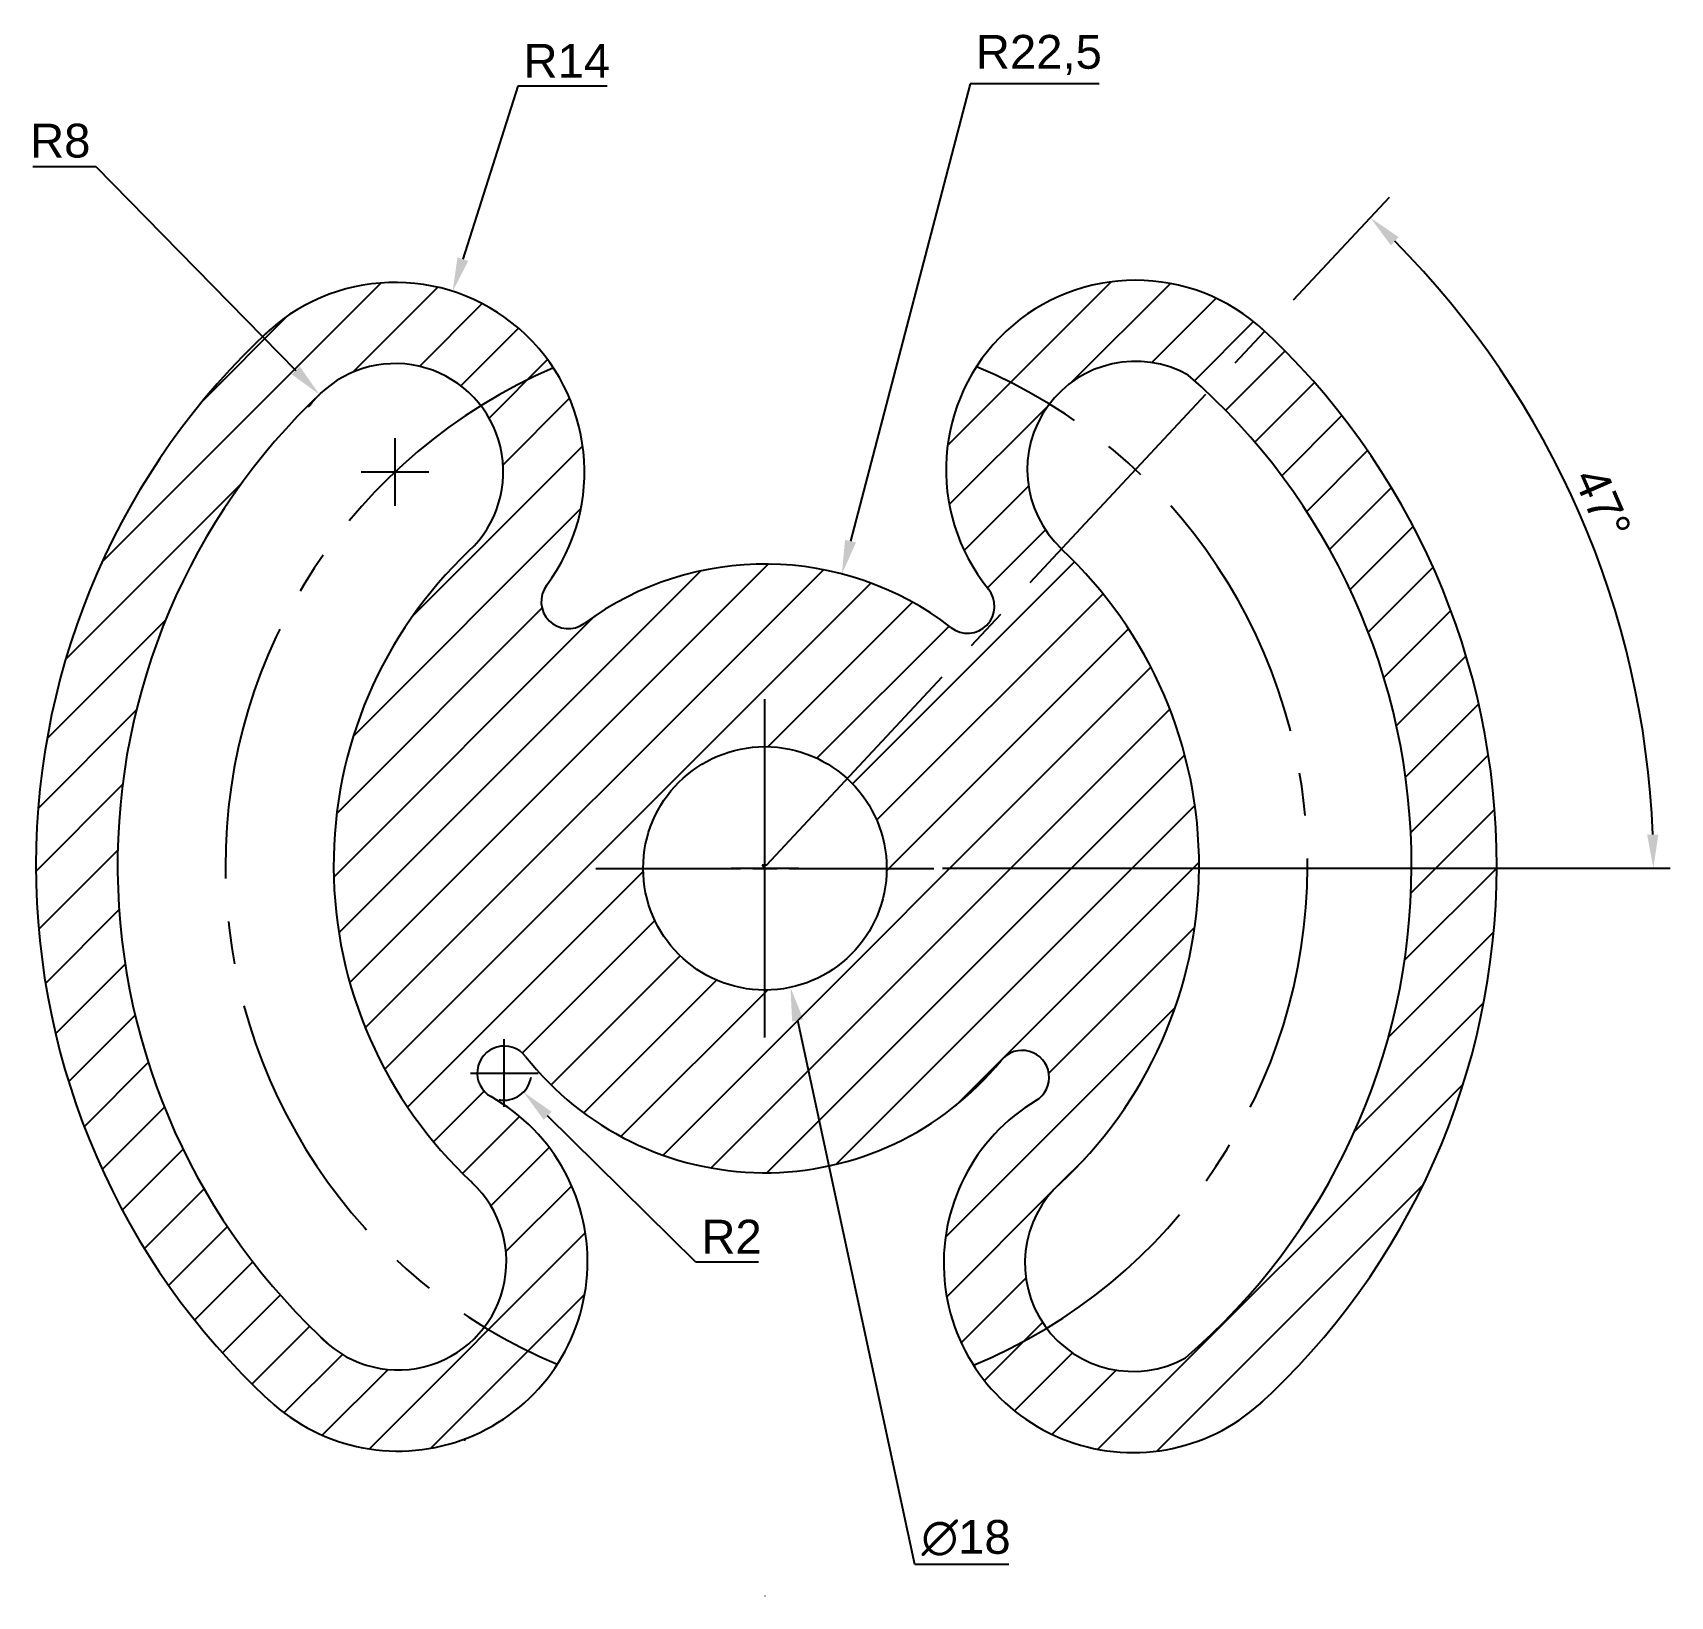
# Model space of a CAD drawing. Header units: inches. Extents: x 3868 to 10301, y 1982 to 2304.
# Drawn here: x 5395.8 to 5516.8, y 2096 to 2211.6 of the extents above; entities that cross this region are included whole.
import ezdxf

# ---------------------------------------------------------------- set-up
doc = ezdxf.new("R2010")
doc.units = ezdxf.units.IN
doc.linetypes.add('CENTER2', pattern=[28.575, 19.05, -3.175, 3.175, -3.175])
doc.styles.get("Standard").update_dxf_attribs({"font": 'arial.ttf'})
doc.dimstyles.new('ISO-25', dxfattribs={"dimtxt": 2.5, "dimasz": 2.5, "dimexe": 1.25, "dimexo": 0.625, "dimtad": 1, "dimtoh": 1, "dimtxsty": 'Standard', "dimcen": 2.5, "dimadec": 0, "dimazin": 0, "dimtfac": 1, "dimtofl": 0, "dimtmove": 0, "dimatfit": 3, "dimfxl": 1, "dimarcsym": 0})

# ---------------------------------------------------------------- blocks, each defined once
blk = doc.blocks.new('*U39')
at = {"color": 0, "linetype": 'CENTER2', "transparency": 16777216}
for p, q in [((0, 1.8), (0, 12.5)), ((-12.5, 0), (-1.8, 0)), ((1.8, 0), (12.5, 0)), ((0, -12.5), (0, -1.8))]:
    blk.add_line(p, q, dxfattribs=at)
at = {"color": 0, "linetype": 'Continuous', "transparency": 16777216}
for p, q in [((-0.9, 0), (0.9, 0)), ((0, -0.9), (0, 0.9))]:
    blk.add_line(p, q, dxfattribs=at)
blk = doc.blocks.new('*D40')
at = {"color": 0, "lineweight": -2, "transparency": 16777216}
for p, q in [((5465.06, 2207.85), (5456.21, 2174.03)), ((5474.59, 2207.85), (5465.06, 2207.85)), ((5449.89, 2147.35), (5449.89, 2152.35)), ((5447.39, 2149.85), (5452.39, 2149.85))]:
    blk.add_line(p, q, dxfattribs=at)
at = {"color": 0, "transparency": 16777216}
blk.add_solid([(5455.81, 2174.14), (5456.62, 2173.93), (5455.58, 2171.61)], dxfattribs=at)
at = {"layer": 'Defpoints', "color": 0, "transparency": 16777216}
for p in [(5455.58, 2171.61), (5449.89, 2149.85)]:
    blk.add_point(p, dxfattribs=at)
at = {"color": 0, "transparency": 16777216, "insert": (5470.14, 2209.98), "char_height": 2.5, "attachment_point": 5}
blk.add_mtext('R22,5', dxfattribs=at)
blk = doc.blocks.new('*D41')
at = {"color": 0, "lineweight": -2, "transparency": 16777216}
blk.add_line((5463.01, 2149.85), (5516.82, 2149.85), dxfattribs=at)
blk.add_arc((5449.79, 2149.85), 65.78, 2.1777, 44.8223, dxfattribs=at)
at = {"color": 0, "transparency": 16777216}
for points in [[(5496.16, 2195.91), (5496.74, 2196.51), (5494.65, 2197.95)], [(5515.94, 2152.35), (5515.11, 2152.34), (5515.57, 2149.85)]]:
    blk.add_solid(points, dxfattribs=at)
at = {"layer": 'Defpoints', "color": 0, "transparency": 16777216}
for p in [(5496.06, 2199.46), (5513.13, 2167.61), (5450, 2150.07), (5451.69, 2149.85), (5462.39, 2149.85)]:
    blk.add_point(p, dxfattribs=at)
at = {"color": 0, "transparency": 16777216, "insert": (5511.83, 2176.82), "char_height": 2.5, "attachment_point": 5, "rotation": 293.5}
blk.add_mtext('47°', dxfattribs=at)
blk = doc.blocks.new('*D42')
at = {"color": 0, "lineweight": -2, "transparency": 16777216}
for p, q in [((5395.77, 2201.73), (5400.43, 2201.73)), ((5400.43, 2201.73), (5415.2, 2186.66)), ((5422.55, 2176.66), (5422.55, 2181.66)), ((5420.05, 2179.16), (5425.05, 2179.16))]:
    blk.add_line(p, q, dxfattribs=at)
blk.add_arc((5422.55, 2179.16), 8, 133.7376, 143.3737, dxfattribs=at)
at = {"color": 0, "transparency": 16777216}
blk.add_solid([(5415.5, 2186.96), (5414.9, 2186.37), (5416.95, 2184.88)], dxfattribs=at)
at = {"layer": 'Defpoints', "color": 0, "transparency": 16777216}
for p in [(5416.95, 2184.88), (5422.55, 2179.16)]:
    blk.add_point(p, dxfattribs=at)
at = {"color": 0, "transparency": 16777216, "insert": (5397.79, 2203.63), "char_height": 2.5, "attachment_point": 5}
blk.add_mtext('R8', dxfattribs=at)
blk = doc.blocks.new('*D43')
at = {"color": 0, "lineweight": -2, "transparency": 16777216}
for p, q in [((5431.63, 2207.67), (5427.56, 2194.88)), ((5438.22, 2207.67), (5431.63, 2207.67)), ((5422.55, 2176.66), (5422.55, 2181.66)), ((5420.05, 2179.16), (5425.05, 2179.16))]:
    blk.add_line(p, q, dxfattribs=at)
at = {"color": 0, "transparency": 16777216}
blk.add_solid([(5427.16, 2195.01), (5427.96, 2194.76), (5426.8, 2192.5)], dxfattribs=at)
at = {"layer": 'Defpoints', "color": 0, "transparency": 16777216}
for p in [(5426.8, 2192.5), (5422.55, 2179.16)]:
    blk.add_point(p, dxfattribs=at)
at = {"color": 0, "transparency": 16777216, "insert": (5435.24, 2209.55), "char_height": 2.5, "attachment_point": 5}
blk.add_mtext('R14', dxfattribs=at)
blk = doc.blocks.new('*D44')
at = {"color": 0, "lineweight": -2, "transparency": 16777216}
for p, q in [((5449.89, 2147.35), (5449.89, 2152.35)), ((5447.39, 2149.85), (5452.39, 2149.85)), ((5460.98, 2098.37), (5452.31, 2138.6)), ((5467.91, 2098.37), (5460.98, 2098.37))]:
    blk.add_line(p, q, dxfattribs=at)
at = {"color": 0, "transparency": 16777216}
blk.add_solid([(5452.72, 2138.69), (5451.9, 2138.52), (5451.78, 2141.05)], dxfattribs=at)
at = {"layer": 'Defpoints', "color": 0, "transparency": 16777216}
for p in [(5447.99, 2158.64), (5451.78, 2141.05)]:
    blk.add_point(p, dxfattribs=at)
at = {"color": 0, "transparency": 16777216, "insert": (5464.76, 2100.34), "char_height": 2.5, "attachment_point": 5}
blk.add_mtext('∅18', dxfattribs=at)
blk = doc.blocks.new('*D45')
at = {"color": 0, "lineweight": -2, "transparency": 16777216}
for p, q in [((5430.62, 2132.21), (5430.62, 2137.21)), ((5428.12, 2134.71), (5433.12, 2134.71)), ((5444.79, 2120.74), (5433.82, 2131.55)), ((5449.42, 2120.74), (5444.79, 2120.74))]:
    blk.add_line(p, q, dxfattribs=at)
blk.add_arc((5430.62, 2134.71), 2, 258.5436, 351.2205, dxfattribs=at)
at = {"color": 0, "transparency": 16777216}
blk.add_solid([(5434.12, 2131.85), (5433.53, 2131.26), (5432.04, 2133.31)], dxfattribs=at)
at = {"layer": 'Defpoints', "color": 0, "transparency": 16777216}
for p in [(5430.62, 2134.71), (5432.04, 2133.31)]:
    blk.add_point(p, dxfattribs=at)
at = {"color": 0, "transparency": 16777216, "insert": (5447.42, 2122.62), "char_height": 2.5, "attachment_point": 5}
blk.add_mtext('R2', dxfattribs=at)

msp = doc.modelspace()

# ---------------------------------------------------------------- hatches: boundary and pattern name
h = msp.add_hatch()
h.set_pattern_fill('ANSI31')
h.paths.add_polyline_path([(5417.016, 2184.945, -0.4459949), (5428.886, 2184.045, -0.0378863), (5434.254, 2186.842, 0.4589627), (5413.203, 2189.588, 0.4353579), (5413.24, 2110.516, 0.4668398), (5434.539, 2113.181, -0.0378873), (5429.15, 2115.937, -0.4708521), (5416.828, 2115.417, -0.4284049)])
h.paths.add_polyline_path([(5455.973, 2156.476), (5471.825, 2173.475, -0.3851704), (5470.914, 2184.17, 0.0378873), (5465.529, 2186.935, 0.3250709), (5466.418, 2170.495, -0.8909548), (5463.644, 2167.65, 0.3350201), (5436.536, 2167.955, -0.8636428), (5433.749, 2170.765, 0.3158932), (5434.254, 2186.842, 0.0378863), (5428.886, 2184.045, -0.3853123), (5428.039, 2173.342, 0.4339303), (5428.237, 2126.627), (5428.23, 2126.62, -0.384656), (5429.15, 2115.937, 0.0378873), (5434.539, 2113.181, 0.4319997), (5429.638, 2132.971, -1.2184702), (5432.192, 2135.949, 0.4809825), (5467.346, 2135.651, -1.2022211), (5469.895, 2132.656, 0.4222957), (5465.31, 2113.117, 0.0378879), (5470.711, 2115.851, -0.3909694), (5471.806, 2126.647, 0.4351551), (5471.804, 2173.453), (5455.973, 2156.476, -0.2100786), (5458.888, 2149.845, -1), (5440.888, 2149.845, -0.6527852)])
h = msp.add_hatch()
h.set_pattern_fill('ANSI31')
h.paths.add_polyline_path([(5486.828, 2189.564), (5482.599, 2185.029, -0.4454301), (5480.976, 2113.654, -0.3739016), (5470.711, 2115.851, -0.0378879), (5465.31, 2113.117, 0.4624608), (5486.448, 2110.229, 0.4374993)])
h.paths.add_polyline_path([(5486.828, 2189.564, 0.0011967), (5486.639, 2189.74, 0.4611146), (5465.529, 2186.935, -0.0378873), (5470.914, 2184.17, -0.3736465), (5481.186, 2186.309, -0.0099277), (5482.599, 2185.029)])

# ---------------------------------------------------------------- linework, layer by layer
at = {"color": 7, "linetype": 'CENTER2'}
for p, q in [((5450.001, 2150.072), (5496.057, 2199.46)), ((5428.022, 2173.293), (5428.004, 2173.313)), ((5449.888, 2149.845), (5449.676, 2150.072))]:
    msp.add_line(p, q, dxfattribs=at)
at = {"color": 7}
for p, q in [((5450.001, 2150.072), (5449.676, 2150.072)), ((5428.248, 2126.639), (5428.23, 2126.62)), ((5471.633, 2126.526), (5471.651, 2126.507)), ((5413.226, 2110.53), (5413.218, 2110.521)), ((5486.655, 2110.417), (5486.663, 2110.408)), ((5449.888, 2096.06), (5449.888, 2096.035))]:
    msp.add_line(p, q, dxfattribs=at)
msp.add_circle((5449.888, 2149.845), 9, dxfattribs=at)
for centre, radius, start, end in [((5422.548, 2179.163), 14, 323.138, 134.7908), ((5477.281, 2179.326), 14, 47, 219.11), ((5450.008, 2150.057), 54.012, 132.81606, 227.09356), ((5449.981, 2150.072), 54.012, 312.2376, 47.54536), ((5422.547, 2179.165), 8, 313, 133.73757), ((5477.281, 2179.326), 8, 60.78707, 227), ((5449.676, 2150.072), 48.02, 310.67782, 48.99152), ((5450.049, 2150.091), 48.02, 133.35369, 227.91703), ((5449.984, 2150.077), 31.982, 133.40975, 227.15725), ((5450.007, 2150.05), 31.982, 312.38258, 46.97118), ((5449.888, 2149.845), 22.5, 52.31163, 126.39917), ((5435.349, 2169.565), 2, 143.138, 306.39917), ((5464.866, 2169.233), 2, 232.31163, 39.11), ((5430.619, 2134.714), 2, 38.14174, 240.63867), ((5449.888, 2149.845), 22.5, 218.14174, 320.8887), ((5468.898, 2134.39), 2, 300.86811, 140.8887), ((5422.774, 2120.769), 14, 227, 60.63867), ((5477.107, 2120.656), 14, 120.72983, 314.28692), ((5422.774, 2120.769), 8, 221.98786, 47), ((5477.107, 2120.656), 8, 131.50439, 298.92369), ((5450.049, 2150.091), 48.02, 242.14973, 242.3242)]:
    msp.add_arc(centre, radius, start, end, dxfattribs=at)
at = {"color": 85, "linetype": 'CENTER2', "true_color": 0x58ba48}
for start, end in [(113.18322, 247.26), (292.50215, 67.15732)]:
    msp.add_arc((5450.001, 2150.072), 40, start, end, dxfattribs=at)

# ---------------------------------------------------------------- block references
msp.add_blockref('*U39', (5449.888, 2149.845), dxfattribs=at)

# ---------------------------------------------------------------- dimensions: what is measured, and where the dimension line sits
at = {"color": 240, "true_color": 0xed1f24}
for center, mpoint, picture, middle in [((5422.548, 2179.163), (5426.799, 2192.502), '*D43', (5435.24, 2207.669)), ((5449.888, 2149.845), (5455.582, 2171.613), '*D40', (5470.141, 2207.854)), ((5422.547, 2179.165), (5416.948, 2184.878), '*D42', (5397.788, 2201.732)), ((5430.619, 2134.714), (5432.043, 2133.31), '*D45', (5447.422, 2120.74))]:
    dim = msp.add_radius_dim(center=center, mpoint=mpoint, dimstyle='ISO-25', dxfattribs=at)
    dim.commit()
    dim.dimension.update_dxf_attribs({"geometry": picture, "text_midpoint": middle, "dimtype": 164})
dim = msp.add_angular_dim_2l(base=(5513.125, 2167.608), line1=((5451.688, 2149.845), (5462.388, 2149.845)), line2=((5450.001, 2150.072), (5496.057, 2199.46)), dimstyle='ISO-25', dxfattribs=at)
dim.commit()
dim.dimension.update_dxf_attribs({"geometry": '*D41', "text_midpoint": (5511.833, 2176.822)})
dim = msp.add_diameter_dim_2p(p1=(5447.992, 2158.643), p2=(5451.783, 2141.047), dimstyle='ISO-25', dxfattribs=at)
dim.commit()
dim.dimension.update_dxf_attribs({"geometry": '*D44', "text_midpoint": (5464.756, 2098.372), "dimtype": 163})

doc.saveas('drawing.dxf')
